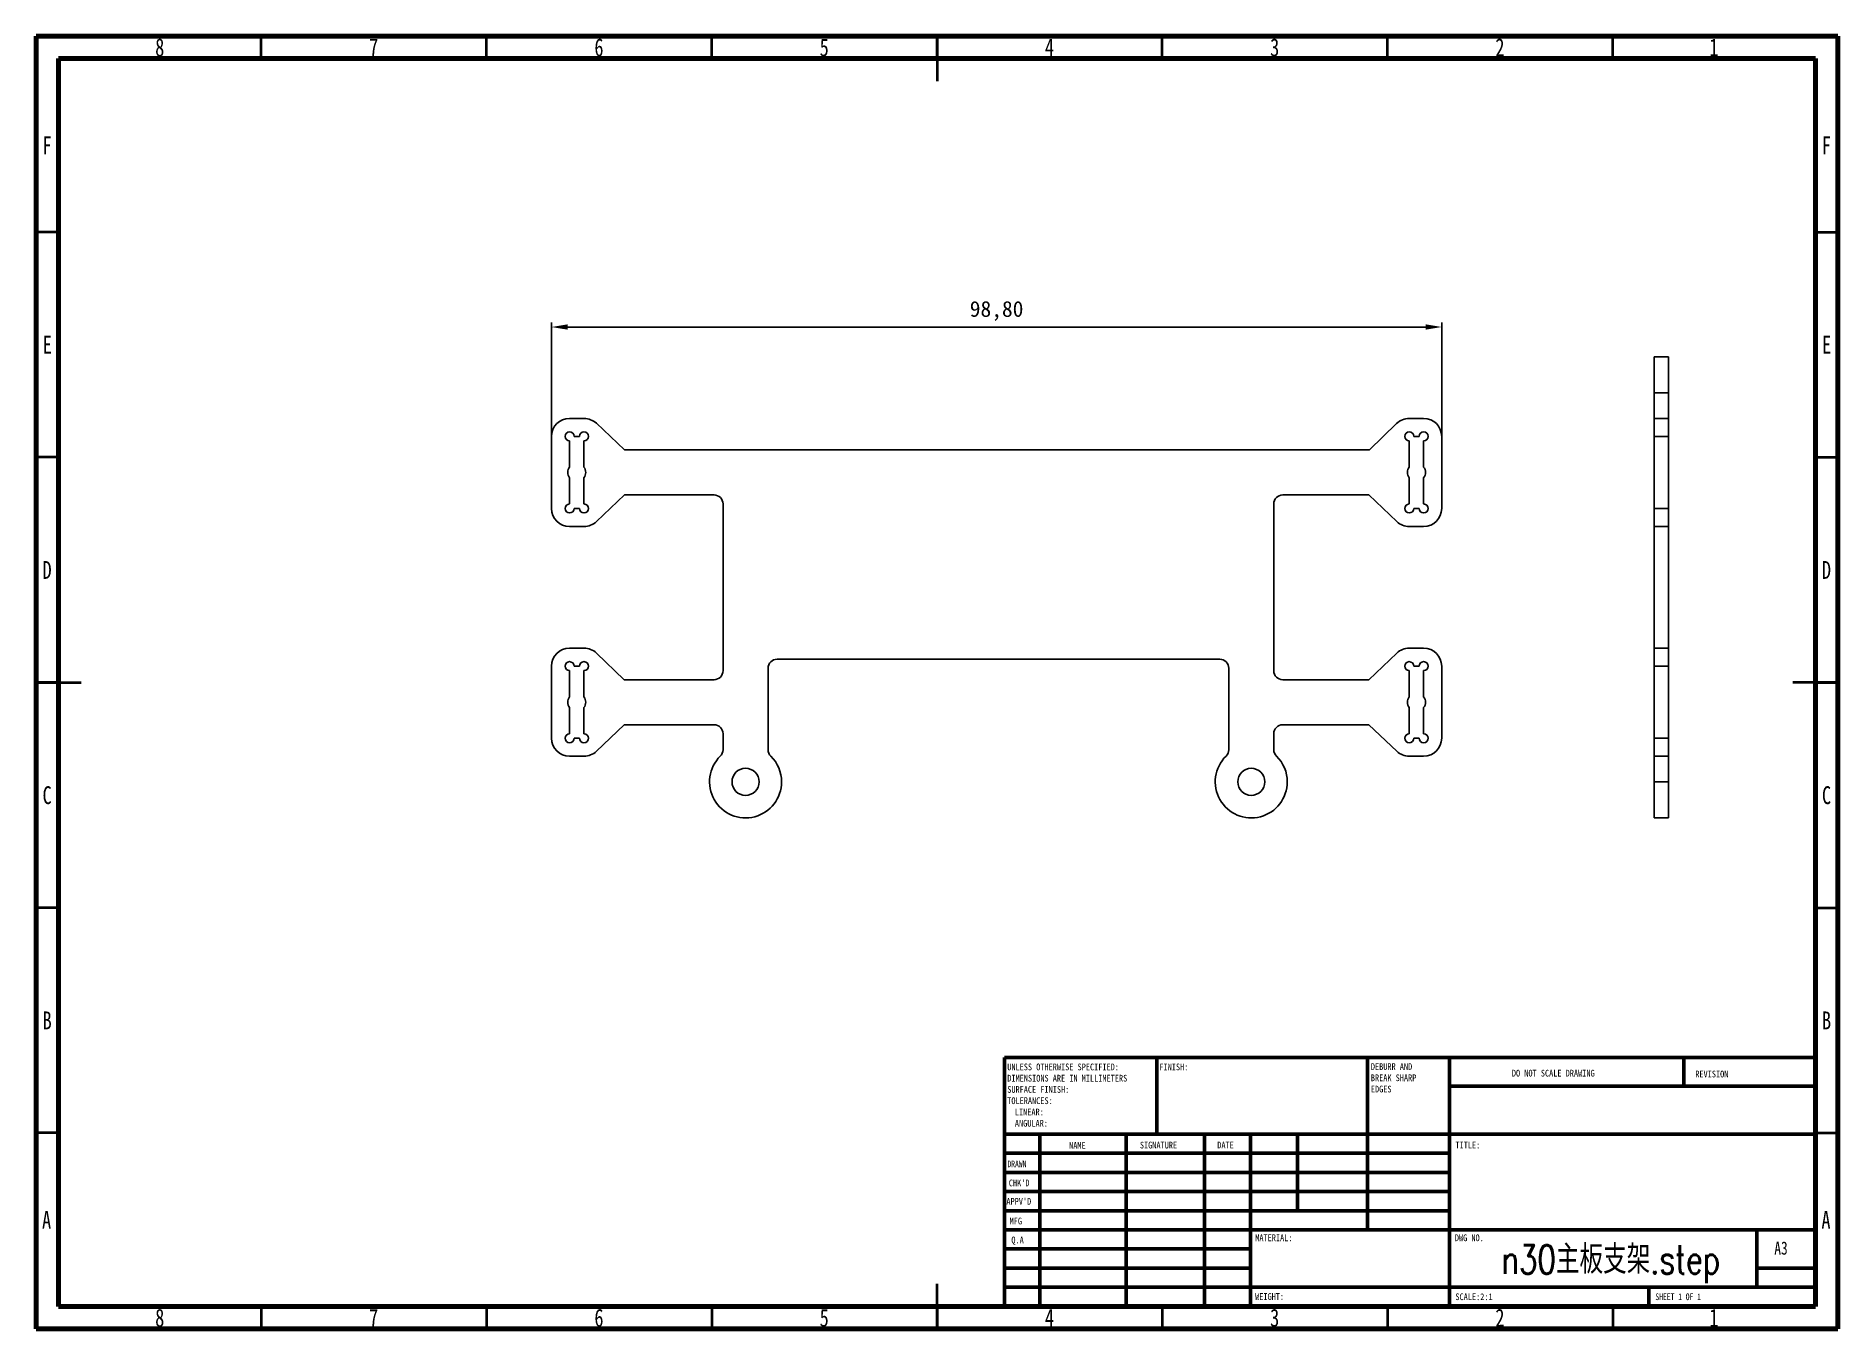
# Model space of a CAD drawing. Header units: millimetres. Extents: x 15 to 415, y 5 to 292.
import ezdxf

# ---------------------------------------------------------------- set-up
doc = ezdxf.new("R2010")
doc.units = ezdxf.units.MM
doc.header["$PDSIZE"] = -1
doc.layers.add('FORMAT', color=4, linetype='Continuous')
doc.layers.add('框', color=30, linetype='Continuous')
doc.styles.add('SLDTEXTSTYLE0', font='TXT', dxfattribs={"width": 0.75})
doc.styles.add('SLDTEXTSTYLE1', font='TXT', dxfattribs={"width": 0.686449})
doc.styles.add('SLDTEXTSTYLE2', font='TXT', dxfattribs={"width": 0.6875})
doc.styles.add('SLDTEXTSTYLE3', font='TXT', dxfattribs={"width": 0.75, "bigfont": 'bigfont'})
doc.dimstyles.new('ISO-25', dxfattribs={"dimtxt": 2.5, "dimasz": 2.5, "dimexe": 1.25, "dimexo": 0.625, "dimtad": 1, "dimtxsty": 'Standard', "dimcen": 2.5, "dimadec": 0, "dimazin": 0, "dimtfac": 1, "dimtmove": 0, "dimatfit": 3, "dimfxl": 1, "dimarcsym": 0})

# ---------------------------------------------------------------- blocks, each defined once
blk = doc.blocks.new('SW_NOTE_0')
at = {"color": 0, "linetype": 'Continuous', "lineweight": 0, "char_height": 1.5, "attachment_point": 1, "style": 'SLDTEXTSTYLE0'}
for s, insert in [('UNLESS OTHERWISE SPECIFIED:', (0, 1.93)), ('SURFACE FINISH:', (0, -3.07)), ('DIMENSIONS ARE IN MILLIMETERS', (0, -0.57)), ('TOLERANCES:', (0, -5.57)), ('ANGULAR:', (1.69, -10.57)), ('LINEAR:', (1.69, -8.07))]:
    blk.add_mtext(s, dxfattribs=dict(at, insert=insert))
blk = doc.blocks.new('SW_NOTE_0_1')
at = {"color": 0, "linetype": 'Continuous', "lineweight": 0, "char_height": 1.5, "attachment_point": 1, "style": 'SLDTEXTSTYLE0'}
for s, insert in [('DEBURR AND', (0, 1.93)), ('BREAK SHARP', (0, -0.57)), ('EDGES', (0, -3.07))]:
    blk.add_mtext(s, dxfattribs=dict(at, insert=insert))
blk = doc.blocks.new('*D4')
at = {"layer": 'Defpoints', "color": 0, "transparency": 16777216}
for p in [(327.03, 227.41), (129.43, 200.58), (327.03, 200.68)]:
    blk.add_point(p, dxfattribs=at)
at = {"layer": 'FORMAT', "color": 0, "lineweight": -2, "transparency": 16777216}
for p, q in [((129.43, 201.58), (129.43, 228.41)), ((327.03, 201.68), (327.03, 228.41)), ((132.99, 227.41), (323.47, 227.41))]:
    blk.add_line(p, q, dxfattribs=at)
at = {"layer": 'FORMAT', "color": 0, "transparency": 16777216}
for points in [[(132.99, 228), (132.99, 226.82), (129.43, 227.41)], [(323.47, 228), (323.47, 226.82), (327.03, 227.41)]]:
    blk.add_solid(points, dxfattribs=at)
at = {"layer": 'FORMAT', "color": 0, "transparency": 16777216, "insert": (228.23, 230.97), "char_height": 3.5, "attachment_point": 5}
blk.add_mtext('98,80', dxfattribs=at)

msp = doc.modelspace()

# ---------------------------------------------------------------- linework, layer by layer
at = {"color": 7, "linetype": 'Continuous', "lineweight": 70}
for p, q in [((15, 5), (15, 292)), ((15, 292), (415, 292)), ((415, 292), (415, 5)), ((20, 10), (20, 287)), ((20, 287), (410, 287)), ((410, 287), (410, 10)), ((410, 10), (20, 10)), ((415, 5), (15, 5))]:
    msp.add_line(p, q, dxfattribs=at)
at = {"color": 7, "linetype": 'Continuous', "lineweight": 35}
for p, q in [((65, 287), (65, 292)), ((115, 287), (115, 292)), ((165, 287), (165, 292)), ((215, 292), (215, 282)), ((215, 287), (215, 292)), ((265, 287), (265, 292)), ((315, 287), (315, 292)), ((365, 287), (365, 292)), ((20, 248.5), (15, 248.5)), ((410, 248.5), (415, 248.5)), ((20, 198.5), (15, 198.5)), ((410, 198.5), (415, 198.5)), ((15, 148.5), (25, 148.5)), ((20, 148.5), (15, 148.5)), ((415, 148.5), (405, 148.5)), ((410, 148.5), (415, 148.5)), ((20, 98.5), (15, 98.5)), ((410, 98.5), (415, 98.5)), ((20, 48.5), (15, 48.5)), ((410, 48.5), (415, 48.5)), ((215, 5), (215, 15)), ((65, 10), (65, 5)), ((115, 10), (115, 5)), ((165, 10), (165, 5)), ((215, 10), (215, 5)), ((265, 10), (265, 5)), ((315, 10), (315, 5)), ((365, 10), (365, 5))]:
    msp.add_line(p, q, dxfattribs=at)
at = {"color": 7, "linetype": 'Continuous', "lineweight": 25}
for p, q in [((377.382, 220.807), (374.182, 220.807)), ((374.182, 212.807), (374.182, 220.807)), ((377.382, 212.807), (377.382, 220.807)), ((374.182, 212.807), (377.382, 212.807)), ((374.182, 207.094), (374.182, 212.807)), ((377.382, 207.094), (377.382, 212.807)), ((374.182, 207.127), (377.382, 207.127)), ((374.182, 203.127), (374.182, 207.127)), ((377.382, 207.127), (377.382, 203.127)), ((377.382, 203.127), (374.182, 203.127)), ((374.182, 187.127), (374.182, 203.127)), ((377.382, 203.127), (377.382, 187.127)), ((374.182, 187.127), (377.382, 187.127)), ((374.182, 183.127), (374.182, 187.127)), ((377.382, 187.127), (377.382, 183.127)), ((377.382, 183.127), (374.182, 183.127)), ((374.182, 156.127), (374.182, 183.127)), ((377.382, 156.127), (377.382, 183.127)), ((374.182, 156.127), (377.382, 156.127)), ((374.182, 152.127), (374.182, 156.127)), ((377.382, 156.127), (377.382, 152.127)), ((377.382, 152.127), (374.182, 152.127)), ((374.182, 136.127), (374.182, 152.127)), ((377.382, 152.127), (377.382, 136.127)), ((374.182, 132.127), (374.182, 136.127)), ((374.182, 136.127), (377.382, 136.127)), ((377.382, 136.127), (377.382, 132.127)), ((374.182, 126.447), (374.182, 132.161)), ((377.382, 132.127), (374.182, 132.127)), ((377.382, 126.447), (377.382, 132.161)), ((374.182, 126.447), (377.382, 126.447)), ((374.182, 118.447), (374.182, 126.447)), ((377.382, 118.447), (377.382, 126.447)), ((374.182, 118.447), (377.382, 118.447))]:
    msp.add_line(p, q, dxfattribs=at)
at = {"color": 7, "linetype": 'Continuous', "lineweight": 50}
for p, q in [((230, 65.25), (410, 65.25)), ((230, 65.25), (230, 10)), ((263.8, 48.25), (263.8, 65.25)), ((310.6, 65.25), (310.6, 27)), ((328.8, 65.25), (328.8, 10)), ((380.8, 58.875), (380.8, 65.25)), ((410, 58.875), (328.8, 58.875)), ((410, 48.25), (230, 48.25)), ((237.8, 48.25), (237.8, 10)), ((256.991, 48.25), (256.991, 10)), ((274.399, 48.25), (274.399, 10)), ((284.6, 10), (284.6, 48.25)), ((295, 31.25), (295, 48.25)), ((328.8, 44), (230, 44)), ((328.8, 39.75), (230, 39.75)), ((328.8, 35.5), (230, 35.5)), ((328.8, 31.25), (230, 31.25)), ((284.6, 27), (230, 27)), ((284.6, 27), (410, 27)), ((397, 14.25), (397, 27)), ((284.6, 22.75), (230, 22.75)), ((284.6, 18.5), (230, 18.5)), ((410, 18.5), (397, 18.5)), ((230, 14.25), (410, 14.25)), ((373, 10), (373, 14.25))]:
    msp.add_line(p, q, dxfattribs=at)
at = {"layer": '框', "linetype": 'Continuous', "lineweight": 25}
for p, q in [((136.631, 207.127), (133.431, 207.127)), ((139.381, 206.032), (145.618, 200.127)), ((317.037, 205.99), (311.032, 200.127)), ((323.031, 207.127), (319.831, 207.127)), ((129.431, 203.127), (129.431, 187.127)), ((133.431, 202.127), (133.431, 196.327)), ((135.631, 203.127), (134.431, 203.127)), ((136.631, 196.327), (136.631, 202.127)), ((145.618, 200.127), (311.032, 200.127)), ((319.831, 202.127), (319.831, 196.327)), ((322.031, 203.127), (320.831, 203.127)), ((323.031, 196.327), (323.031, 202.127)), ((327.031, 187.127), (327.031, 203.127)), ((133.431, 193.927), (133.431, 188.127)), ((136.631, 188.127), (136.631, 193.927)), ((319.831, 193.927), (319.831, 188.127)), ((323.031, 188.127), (323.031, 193.927)), ((139.381, 184.223), (145.618, 190.127)), ((165.501, 190.127), (145.618, 190.127)), ((167.501, 151.127), (167.501, 188.127)), ((289.761, 151.127), (289.761, 188.127)), ((310.834, 190.127), (291.761, 190.127)), ((310.834, 190.127), (317.083, 184.221)), ((134.431, 187.127), (135.631, 187.127)), ((320.831, 187.127), (322.031, 187.127)), ((133.431, 183.127), (136.631, 183.127)), ((319.831, 183.127), (323.031, 183.127)), ((136.631, 156.127), (133.431, 156.127)), ((323.031, 156.127), (319.831, 156.127)), ((129.431, 152.127), (129.431, 136.127)), ((135.631, 152.127), (134.431, 152.127)), ((145.581, 149.127), (139.39, 155.024)), ((277.761, 153.66), (179.501, 153.66)), ((310.881, 149.127), (317.072, 155.024)), ((322.031, 152.127), (320.831, 152.127)), ((327.031, 136.127), (327.031, 152.127)), ((133.431, 151.127), (133.431, 145.327)), ((136.631, 145.327), (136.631, 151.127)), ((165.501, 149.127), (145.581, 149.127)), ((177.501, 151.66), (177.501, 133.589)), ((279.761, 151.66), (279.761, 133.589)), ((310.881, 149.127), (291.761, 149.127)), ((319.831, 151.127), (319.831, 145.327)), ((323.031, 145.327), (323.031, 151.127)), ((133.431, 142.927), (133.431, 137.127)), ((136.631, 137.127), (136.631, 142.927)), ((319.831, 142.927), (319.831, 137.127)), ((323.031, 137.127), (323.031, 142.927)), ((134.431, 136.127), (135.631, 136.127)), ((139.39, 133.231), (145.581, 139.127)), ((145.581, 139.127), (165.501, 139.127)), ((167.501, 133.589), (167.501, 137.127)), ((289.761, 133.589), (289.761, 137.127)), ((291.761, 139.127), (310.881, 139.127)), ((310.881, 139.127), (317.072, 133.231)), ((320.831, 136.127), (322.031, 136.127)), ((133.431, 132.127), (136.631, 132.127)), ((319.831, 132.127), (323.031, 132.127))]:
    msp.add_line(p, q, dxfattribs=at)
for centre in [(172.501, 126.447), (284.761, 126.447)]:
    msp.add_circle(centre, 3, dxfattribs=at)
for centre, radius, start, end in [((133.431, 203.127), 4, 90, 180), ((133.431, 203.127), 1, 0, 180), ((136.631, 203.127), 1, 270, 180), ((136.631, 203.127), 4, 46.56877, 90.00007), ((319.831, 203.127), 4, 90, 134.31423), ((319.831, 203.127), 1, 0, 180), ((323.031, 203.127), 1, 270, 180), ((323.031, 203.127), 4, 0, 90), ((133.431, 203.127), 1, 180, 270), ((319.831, 203.127), 1, 180, 270), ((135.031, 195.127), 2, 143.1301, 180), ((135.031, 195.127), 2, 323.1301, 36.8699), ((321.431, 195.127), 2, 143.1301, 180), ((321.431, 195.127), 2, 323.1301, 36.8699), ((135.031, 195.127), 2, 180, 216.8699), ((321.431, 195.127), 2, 180, 216.8699), ((133.431, 187.127), 1, 90, 180), ((136.631, 187.127), 1, 180, 90), ((165.501, 188.127), 2, 0, 90), ((291.761, 188.127), 2, 90, 180), ((319.831, 187.127), 1, 90, 180), ((323.031, 187.127), 1, 180, 90), ((133.431, 187.127), 4, 180, 270), ((133.431, 187.127), 1, 180, 0), ((136.631, 187.127), 4, 270, 313.43136), ((319.831, 187.127), 4, 226.61209, 270), ((319.831, 187.127), 1, 180, 0), ((323.031, 187.127), 4, 270, 0), ((133.431, 152.127), 4, 90, 180), ((136.631, 152.127), 4, 46.39718, 90), ((319.831, 152.127), 4, 90, 133.60282), ((323.031, 152.127), 4, 0, 90), ((133.431, 152.127), 1, 0, 180), ((133.431, 152.127), 1, 180, 270), ((136.631, 152.127), 1, 270, 180), ((179.501, 151.66), 2, 90, 180), ((277.761, 151.66), 2, 0, 90), ((319.831, 152.127), 1, 0, 180), ((319.831, 152.127), 1, 180, 270), ((323.031, 152.127), 1, 270, 180), ((165.501, 151.127), 2, 270, 0), ((291.761, 151.127), 2, 180, 270), ((135.031, 144.127), 2, 143.1301, 180), ((135.031, 144.127), 2, 180, 216.8699), ((135.031, 144.127), 2, 323.1301, 36.8699), ((321.431, 144.127), 2, 143.1301, 180), ((321.431, 144.127), 2, 180, 216.8699), ((321.431, 144.127), 2, 323.1301, 36.8699), ((133.431, 136.127), 4, 180, 270), ((133.431, 136.127), 1, 90, 180), ((133.431, 136.127), 1, 180, 0), ((136.631, 136.127), 1, 180, 90), ((165.501, 137.127), 2, 0, 90), ((291.761, 137.127), 2, 90, 180), ((319.831, 136.127), 1, 90, 180), ((319.831, 136.127), 1, 180, 0), ((323.031, 136.127), 1, 180, 90), ((323.031, 136.127), 4, 270, 0), ((136.631, 136.127), 4, 270, 313.60282), ((172.501, 126.447), 8, 134.42698, 0), ((165.501, 133.589), 2, 314.42712, 0.00003), ((179.501, 133.589), 2, 179.99997, 225.57302), ((172.501, 126.447), 8, 0, 45.57299), ((284.761, 126.447), 8, 134.42699, 0), ((277.761, 133.589), 2, 314.42705, 0.00003), ((291.761, 133.589), 2, 179.99997, 225.57295), ((284.761, 126.447), 8, 0, 45.57301), ((319.831, 136.127), 4, 226.39718, 270)]:
    msp.add_arc(centre, radius, start, end, dxfattribs=at)

# ---------------------------------------------------------------- block references
at = {"color": 7, "linetype": 'Continuous', "lineweight": 0}
for name, p in [('SW_NOTE_0_1', (311.309, 62.069)), ('SW_NOTE_0', (230.594, 61.987))]:
    msp.add_blockref(name, p, dxfattribs=at)

# ---------------------------------------------------------------- texts
for s, insert, char_height, attachment_point, style in [('8', (42.46, 291.474), 3.969, 2, 'SLDTEXTSTYLE0'), ('7', (89.96, 291.474), 3.969, 2, 'SLDTEXTSTYLE0'), ('6', (139.96, 291.474), 3.969, 2, 'SLDTEXTSTYLE0'), ('5', (189.96, 291.474), 3.969, 2, 'SLDTEXTSTYLE0'), ('4', (239.96, 291.474), 3.969, 2, 'SLDTEXTSTYLE0'), ('3', (289.96, 291.474), 3.969, 2, 'SLDTEXTSTYLE0'), ('2', (339.96, 291.474), 3.969, 2, 'SLDTEXTSTYLE0'), ('1', (387.46, 291.474), 3.969, 2, 'SLDTEXTSTYLE0'), ('F', (17.458, 269.724), 3.969, 2, 'SLDTEXTSTYLE0'), ('F', (412.458, 269.724), 3.969, 2, 'SLDTEXTSTYLE0'), ('E', (17.508, 225.474), 3.969, 2, 'SLDTEXTSTYLE0'), ('E', (412.508, 225.474), 3.969, 2, 'SLDTEXTSTYLE0'), ('D', (17.453, 175.474), 3.969, 2, 'SLDTEXTSTYLE0'), ('D', (412.453, 175.474), 3.969, 2, 'SLDTEXTSTYLE0'), ('C', (17.459, 125.474), 3.969, 2, 'SLDTEXTSTYLE0'), ('C', (412.459, 125.474), 3.969, 2, 'SLDTEXTSTYLE0'), ('B', (17.471, 75.474), 3.969, 2, 'SLDTEXTSTYLE0'), ('B', (412.471, 75.474), 3.969, 2, 'SLDTEXTSTYLE0'), ('FINISH:', (264.371, 63.919), 1.5, 1, 'SLDTEXTSTYLE0'), ('DO NOT SCALE DRAWING', (342.615, 62.533), 1.5, 1, 'SLDTEXTSTYLE0'), ('REVISION', (383.328, 62.335), 1.5, 1, 'SLDTEXTSTYLE0'), ('NAME', (244.322, 46.501), 1.5, 1, 'SLDTEXTSTYLE0'), ('SIGNATURE', (260.034, 46.562), 1.5, 1, 'SLDTEXTSTYLE0'), ('DATE', (277.215, 46.576), 1.5, 1, 'SLDTEXTSTYLE0'), ('TITLE:', (330.09, 46.576), 1.5, 1, 'SLDTEXTSTYLE0'), ('DRAWN', (230.643, 42.385), 1.5, 1, 'SLDTEXTSTYLE1'), ("CHK'D", (230.939, 38.162), 1.5, 1, 'SLDTEXTSTYLE0'), ("APPV'D", (230.402, 34.066), 1.5, 1, 'SLDTEXTSTYLE0'), ('A', (17.34, 31.196), 3.969, 2, 'SLDTEXTSTYLE0'), ('MFG', (231.124, 29.716), 1.5, 1, 'SLDTEXTSTYLE0'), ('A', (412.34, 31.196), 3.969, 2, 'SLDTEXTSTYLE0'), ('Q.A', (231.509, 25.505), 1.5, 1, 'SLDTEXTSTYLE0'), ('MATERIAL:', (285.646, 25.986), 1.5, 1, 'SLDTEXTSTYLE0'), ('DWG NO.', (329.953, 25.986), 1.5, 1, 'SLDTEXTSTYLE0'), ('n30主板支架.step', (364.594, 23.607), 6.35, 2, 'SLDTEXTSTYLE3'), ('A3', (400.871, 24.406), 2.9104, 1, 'SLDTEXTSTYLE0'), ('WEIGHT:', (285.618, 12.949), 1.4986, 1, 'SLDTEXTSTYLE0'), ('SCALE:2:1', (330.074, 12.9), 1.5, 1, 'SLDTEXTSTYLE0'), ('SHEET 1 OF 1', (374.478, 12.9), 1.5, 1, 'SLDTEXTSTYLE2'), ('8', (42.46, 9.474), 3.969, 2, 'SLDTEXTSTYLE0'), ('7', (89.96, 9.474), 3.969, 2, 'SLDTEXTSTYLE0'), ('6', (139.96, 9.474), 3.969, 2, 'SLDTEXTSTYLE0'), ('5', (189.96, 9.474), 3.969, 2, 'SLDTEXTSTYLE0'), ('4', (239.96, 9.474), 3.969, 2, 'SLDTEXTSTYLE0'), ('3', (289.96, 9.474), 3.969, 2, 'SLDTEXTSTYLE0'), ('2', (339.96, 9.474), 3.969, 2, 'SLDTEXTSTYLE0'), ('1', (387.46, 9.474), 3.969, 2, 'SLDTEXTSTYLE0')]:
    msp.add_mtext(s, dxfattribs=dict(at, insert=insert, char_height=char_height, attachment_point=attachment_point, style=style))

# ---------------------------------------------------------------- dimensions: what is measured, and where the dimension line sits
at = {"layer": 'FORMAT'}
dim = msp.add_linear_dim(base=(327.031, 227.408), p1=(129.431, 200.576), p2=(327.031, 200.681), dimstyle='ISO-25', override={"dimtxt": 3.5, "dimasz": 3.556, "dimexe": 1, "dimexo": 1, "dimgap": 1.524, "dimtih": 1, "dimtoh": 1, "dimlfac": 0.5, "dimzin": 1, "dimadec": 2, "dimtzin": 1}, dxfattribs=at)
dim.commit()
dim.dimension.update_dxf_attribs({"geometry": '*D4', "text_midpoint": (228.231, 230.973)})

doc.saveas('drawing.dxf')
